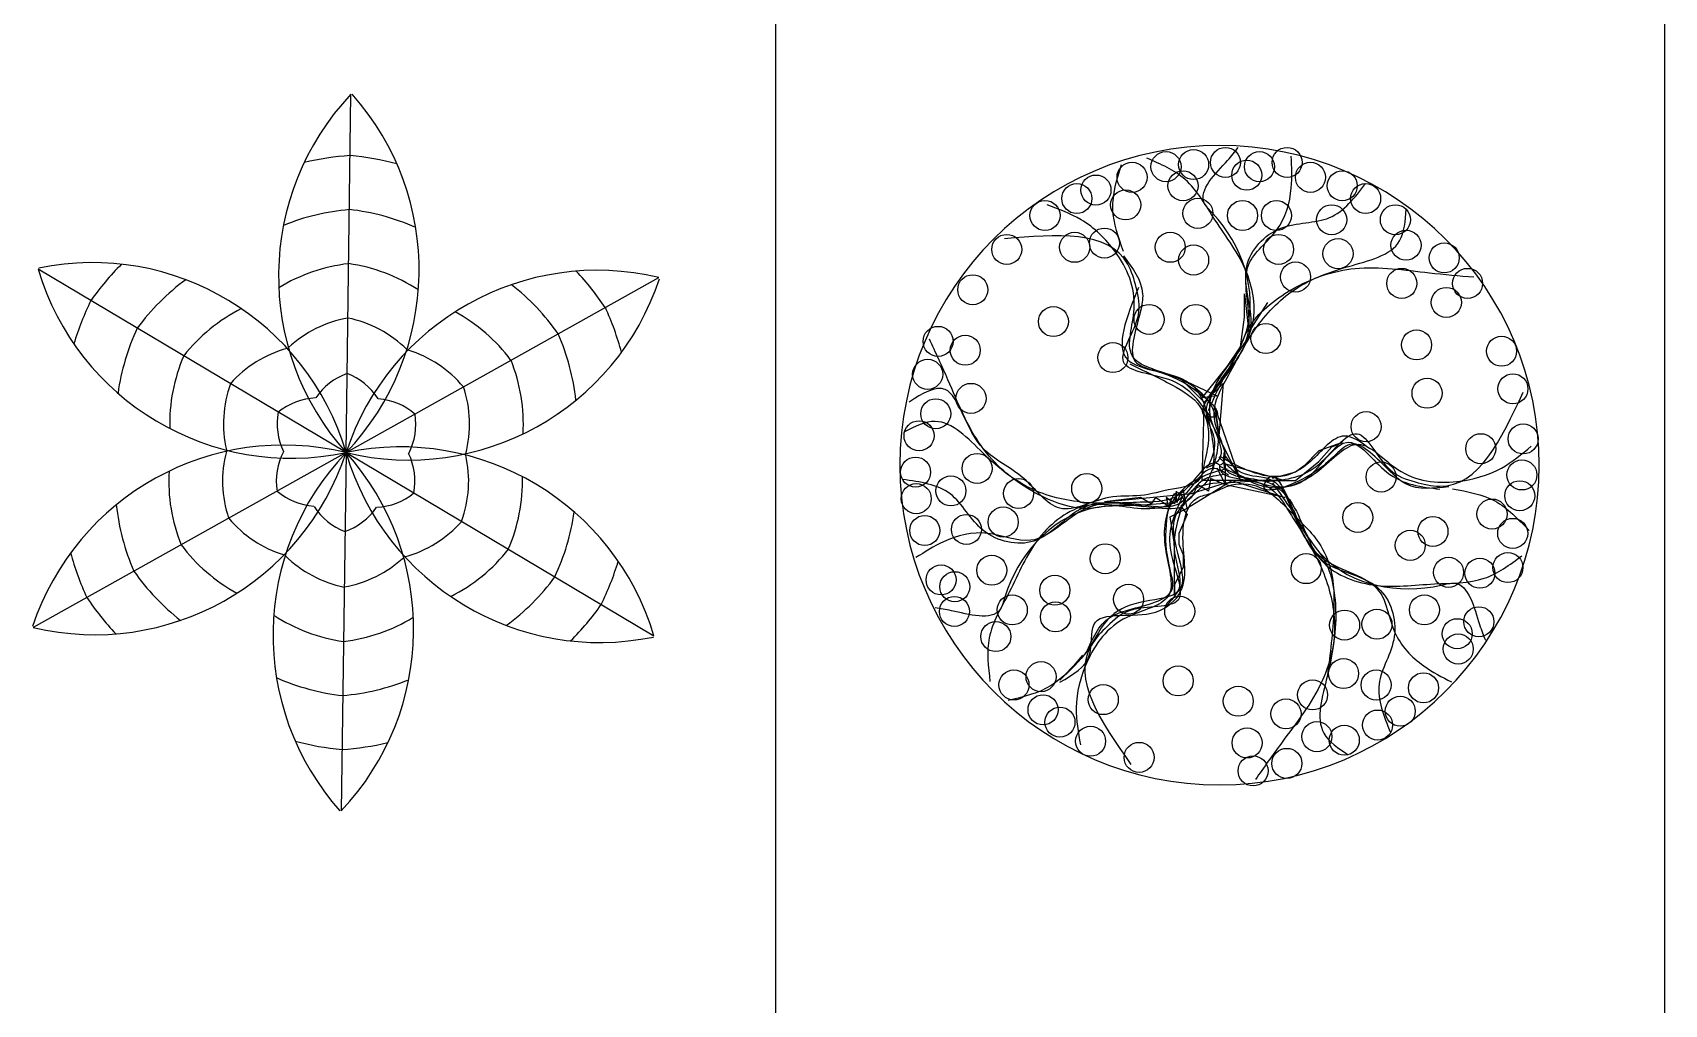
# Model space of a CAD drawing. Header units: inches. Extents: x 7658 to 73799, y 48 to 40262.
# Drawn here: x 11636 to 15597, y 31172 to 33531 of the extents above; entities that cross this region are included whole.
import ezdxf

# ---------------------------------------------------------------- set-up
doc = ezdxf.new("R2010")
doc.units = ezdxf.units.IN
doc.layers.add('www.cad-blocks.net', color=7, linetype='Continuous')

# ---------------------------------------------------------------- blocks, each defined once
blk = doc.blocks.new('A$C516926BB')
for p, q in [((2.0521, 38.5194), (2.0521, 0)), ((4.2099, 38.5194), (4.2099, 0))]:
    blk.add_line(p, q)
blk = doc.blocks.new('A$C23EE5620')
at = {"color": 0, "ltscale": 0.5}
for q in [(0.7726, 1.7398), (0.0133, 1.3151), (1.5201, 1.2946), (0.0015, 0.4452), (0.749, 0), (1.5082, 0.4247)]:
    blk.add_line((0.7608, 0.8699), q, dxfattribs=at)
for centre, major_axis, start_param, end_param in [((1.2389, 1.2985), (-0.642, 0), -0.758023, 0.730826), ((0.2961, 1.313), (-0.642, 0), 2.380016, 3.868865), ((0.8142, 0.9164), (0.4778, 0.4778), 0.850046, 1.017286), ((0.7088, 0.918), (0.4778, 0.4778), 0.522759, 0.693802), ((0.8142, 0.9164), (0.3855, 0.3855), 0.868829, 1.171973), ((0.7088, 0.918), (0.3855, 0.3855), 0.368073, 0.675079), ((0.1448, 0.689), (0.642, 0), 0.28562, 1.77447), ((1.3709, 0.6702), (0.642, 0), 1.336371, 2.825221), ((0.6287, 1.4982), (-0.642, 0), 0.289174, 1.778024), ((0.6931, 0.8489), (0.4778, 0.4778), 1.569957, 1.741), ((0.8142, 0.9164), (-0.2932, 0.2932), -0.671284, -0.235312), ((0.7088, 0.918), (0.2932, 0.2932), 0.204561, 0.644495), ((0.8278, 0.8469), (0.4778, 0.4778), 6.086033, 6.253274), ((0.6931, 0.8489), (0.3855, 0.3855), 1.415271, 1.722277), ((0.9121, 1.4938), (0.642, 0), 4.47441, 5.96326), ((0.8278, 0.8469), (0.3855, 0.3855), 6.104817, 6.40796), ((0.7473, 0.9395), (0.4778, 0.4778), 1.897243, 2.064484), ((0.6931, 0.8489), (0.2932, 0.2932), 1.251759, 1.691693), ((0.8142, 0.9164), (0.2009, 0.2009), 0.958742, 1.534033), ((0.7088, 0.918), (-0.2009, 0.2009), -1.564784, -0.985338), ((0.8278, 0.8469), (0.2932, 0.2932), 6.1355, 6.571471), ((0.7765, 0.939), (-0.4778, 0.4778), 4.18795, 4.358994), ((0.7473, 0.9395), (-0.3855, 0.3855), 0.345231, 0.648374), ((0.7765, 0.939), (-0.3855, 0.3855), 4.033264, 4.340271), ((0.6931, 0.8489), (-0.2009, 0.2009), -0.517586, 0.06186), ((0.8278, 0.8469), (0.2009, 0.2009), 6.19473, 6.770021), ((0.7473, 0.9395), (0.2932, 0.2932), 1.94671, 2.382681), ((0.7765, 0.939), (0.2932, 0.2932), 5.440549, 5.880483), ((0.7473, 0.9395), (-0.2009, 0.2009), 0.435144, 1.010434), ((0.8142, 0.9164), (0.1087, 0.1087), 1.122641, 1.758907), ((0.7088, 0.918), (0.1087, 0.1087), 6.064324, 6.705307), ((0.6931, 0.8489), (0.1087, 0.1087), 0.828336, 1.46932), ((0.8278, 0.8469), (-0.1087, 0.1087), -1.495353, -0.859087), ((0.7765, 0.939), (0.2009, 0.2009), 5.242, 5.821446), ((0.7473, 0.9395), (-0.1087, 0.1087), 0.599042, 1.235308), ((0.7765, 0.939), (0.1087, 0.1087), 5.017127, 5.65811), ((0.6094, 0.246), (-0.642, 0), 4.474411, 5.963261), ((0.8929, 0.2416), (-0.642, 0), 3.430767, 4.919617), ((0.7451, 0.8008), (-0.2009, 0.2009), 0.529611, 1.109057), ((0.7451, 0.8008), (-0.1087, 0.1087), 0.304738, 0.945721), ((0.1506, 1.0697), (0.642, 0), 4.477964, 5.966814), ((1.2255, 0.4269), (0.642, 0), 2.380015, 3.868865), ((0.2827, 0.4414), (0.642, 0), -0.758024, 0.730826), ((1.3768, 1.0508), (-0.642, 0), 0.285621, 1.77447), ((0.7743, 0.8004), (0.1087, 0.1087), 5.311431, 5.947697), ((0.7743, 0.8004), (-0.2009, 0.2009), 3.576736, 4.152027), ((0.7451, 0.8008), (0.2932, 0.2932), 2.298957, 2.73889), ((0.7743, 0.8004), (-0.2932, 0.2932), 3.517506, 3.953478), ((0.6938, 0.893), (-0.1087, 0.1087), 1.64624, 2.282505), ((0.8285, 0.8909), (-0.1087, 0.1087), 2.399133, 3.040116), ((0.7451, 0.8008), (0.3855, 0.3855), 2.462468, 2.769474), ((0.8128, 0.8218), (-0.1087, 0.1087), 1.351935, 1.992918), ((0.7073, 0.8234), (0.1087, 0.1087), 4.264234, 4.900499), ((0.7743, 0.8004), (-0.3855, 0.3855), 3.486823, 3.789966), ((0.6938, 0.893), (-0.2009, 0.2009), 1.482341, 2.057632), ((0.8285, 0.8909), (-0.2009, 0.2009), 2.624006, 3.203452), ((0.6938, 0.893), (-0.2932, 0.2932), 1.423111, 1.859082), ((0.8285, 0.8909), (0.2932, 0.2932), 4.393352, 4.833286), ((0.7451, 0.8008), (0.4778, 0.4778), 2.617154, 2.788197), ((0.8128, 0.8218), (-0.2009, 0.2009), 1.576809, 2.156255), ((0.7073, 0.8234), (-0.2009, 0.2009), 2.529539, 3.104829), ((0.7743, 0.8004), (-0.4778, 0.4778), 3.46804, 3.63528), ((0.6938, 0.893), (-0.3855, 0.3855), 1.392428, 1.695571), ((0.8285, 0.8909), (-0.3855, 0.3855), 2.986067, 3.293073), ((0.6938, 0.893), (0.4778, 0.4778), 2.944441, 3.111681), ((0.8285, 0.8909), (-0.4778, 0.4778), 3.140753, 3.311797), ((0.8128, 0.8218), (-0.2932, 0.2932), 1.775358, 2.215292), ((0.7073, 0.8234), (-0.2932, 0.2932), 2.470308, 2.90628), ((0.8128, 0.8218), (0.3855, 0.3855), 3.509665, 3.816672), ((0.7073, 0.8234), (0.3855, 0.3855), 4.010422, 4.313565), ((0.8128, 0.8218), (-0.4778, 0.4778), 2.093555, 2.264599), ((0.7073, 0.8234), (0.4778, 0.4778), 3.991638, 4.158879)]:
    blk.add_ellipse(centre, major_axis=major_axis, ratio=1, start_param=start_param, end_param=end_param, dxfattribs=at)
blk = doc.blocks.new('A$C54BD7442')
at = {"color": 0}
for p, q in [((0.8367, 1.1942), (0.847, 1.1015)), ((0.8367, 1.1375), (0.8367, 1.1942)), ((0.847, 1.1015), (0.8934, 1.1736)), ((0.8264, 1.0655), (0.8367, 1.1375)), ((0.7955, 1.0191), (0.8264, 1.0655)), ((0.7336, 0.9419), (0.7955, 1.0191)), ((0.7388, 0.9316), (0.6821, 0.9882)), ((0.6821, 0.9882), (0.7697, 0.947)), ((0.7852, 0.9779), (0.7388, 0.9316)), ((0.7749, 0.8492), (0.7852, 0.9779)), ((0.7697, 0.947), (0.7336, 0.9419)), ((0.7336, 0.741), (0.7388, 0.9161)), ((0.7388, 0.9161), (0.8264, 0.741)), ((0.7646, 0.9213), (0.7749, 0.8492)), ((0.8264, 0.741), (0.7646, 0.9213)), ((1.0738, 0.8337), (1.0171, 0.8131)), ((1.0481, 0.8234), (1.0738, 0.8337)), ((1.0171, 0.8131), (0.981, 0.7771)), ((1.0171, 0.7874), (1.0481, 0.8234)), ((0.7697, 0.7719), (0.7903, 0.7307)), ((0.7903, 0.7307), (0.7903, 0.7822)), ((0.7903, 0.7822), (0.9347, 0.741)), ((0.9604, 0.7616), (0.9037, 0.7462)), ((0.9604, 0.741), (1.0171, 0.7874)), ((0.981, 0.7771), (0.9604, 0.7616)), ((0.6718, 0.7153), (0.6666, 0.6844)), ((0.6872, 0.7204), (0.6718, 0.6895)), ((0.6718, 0.6895), (0.6718, 0.7153)), ((0.6872, 0.6689), (0.8058, 0.741)), ((0.6975, 0.6741), (0.6872, 0.7204)), ((0.7078, 0.7101), (0.7903, 0.7359)), ((0.7233, 0.7307), (0.7078, 0.6998)), ((0.7491, 0.7153), (0.7233, 0.7307)), ((0.9347, 0.741), (0.7336, 0.741)), ((0.7542, 0.7462), (0.7491, 0.7153)), ((0.7903, 0.7307), (0.7542, 0.7462)), ((0.7903, 0.7359), (0.8728, 0.741)), ((0.9347, 0.6998), (0.7903, 0.7307)), ((0.8058, 0.741), (0.9347, 0.6998)), ((0.8728, 0.741), (0.9604, 0.741)), ((0.4965, 0.6895), (0.7078, 0.7101)), ((0.5841, 0.6998), (0.4965, 0.6895)), ((0.6099, 0.6844), (0.5841, 0.6998)), ((0.6202, 0.6998), (0.6099, 0.6844)), ((0.6511, 0.6792), (0.6202, 0.6998)), ((0.646, 0.6998), (0.6511, 0.6792)), ((0.6666, 0.6844), (0.646, 0.6998)), ((0.6563, 0.6535), (0.6975, 0.6741)), ((0.7078, 0.6998), (0.6821, 0.6792)), ((0.6821, 0.6792), (0.6975, 0.6586)), ((0.6666, 0.5865), (0.6563, 0.6535)), ((0.6975, 0.6586), (0.6769, 0.6123)), ((0.6769, 0.6123), (0.6769, 0.5865)), ((0.6666, 0.463), (0.6666, 0.5865)), ((0.6769, 0.5865), (0.6872, 0.5608)), ((0.6872, 0.5608), (0.6872, 0.5299)), ((0.6872, 0.5299), (0.6666, 0.4887)), ((0.6666, 0.4887), (0.6666, 0.463))]:
    blk.add_line(p, q, dxfattribs=at)
for centre, major_axis, start_param, end_param in [((0.776, 0.7785), (0.776, 0), 0, 6.283185), ((0.776, 0.7785), (0.776, 0), 0, 6.283185), ((0.776, 0.7785), (0.776, 0), 0, 6.283185), ((0.713, 1.5083), (0.0258, 0.0258), 5.497787, 11.780972), ((0.7903, 1.5135), (-0.0258, 0.0258), 3.926991, 10.210176), ((0.9398, 1.5135), (-0.0258, 0.0258), 3.926991, 10.210176), ((0.5635, 1.4774), (-0.0258, 0.0258), 3.926991, 10.210176), ((0.646, 1.5032), (-0.0258, 0.0258), 3.926991, 10.210176), ((0.8419, 1.4826), (-0.0258, 0.0258), 3.926991, 10.210176), ((0.8728, 1.5032), (-0.0258, 0.0258), 3.926991, 10.210176), ((0.9965, 1.4774), (-0.0258, 0.0258), 3.926991, 10.210176), ((0.4759, 1.4465), (-0.0258, 0.0258), 3.926991, 10.210176), ((0.6872, 1.4568), (0.0258, 0.0258), 5.497787, 11.780972), ((1.0738, 1.4568), (-0.0258, 0.0258), 3.926991, 10.210176), ((0.4295, 1.4259), (-0.0258, 0.0258), 3.926991, 10.210176), ((0.5481, 1.4105), (0.0258, 0.0258), 5.497787, 11.780972), ((0.7233, 1.3899), (-0.0258, 0.0258), 3.926991, 10.210176), ((1.1305, 1.4259), (-0.0258, 0.0258), 3.926991, 10.210176), ((0.3522, 1.3847), (-0.0258, 0.0258), 3.926991, 10.210176), ((0.8316, 1.3847), (-0.0258, 0.0258), 3.926991, 10.210176), ((0.914, 1.3847), (-0.0258, 0.0258), 3.926991, 10.210176), ((1.0481, 1.3744), (-0.0258, 0.0258), 3.926991, 10.210176), ((1.2027, 1.3744), (0.0258, 0.0258), 5.497787, 11.780972), ((0.4965, 1.3178), (-0.0258, 0.0258), 3.926991, 10.210176), ((1.2285, 1.3126), (-0.0258, 0.0258), 3.926991, 10.210176), ((0.2594, 1.3023), (0.0258, 0.0258), 5.497787, 11.780972), ((0.4243, 1.3075), (-0.0258, 0.0258), 3.926991, 10.210176), ((0.6563, 1.3075), (-0.0258, 0.0258), 3.926991, 10.210176), ((0.713, 1.2766), (0.0258, 0.0258), 5.497787, 11.780972), ((0.9192, 1.3023), (-0.0258, 0.0258), 3.926991, 10.210176), ((1.0635, 1.292), (0.0258, 0.0258), 5.497787, 11.780972), ((1.3213, 1.2817), (0.0258, 0.0258), 5.497787, 11.780972), ((0.9604, 1.2354), (-0.0258, 0.0258), 3.926991, 10.210176), ((0.1769, 1.2045), (-0.0258, 0.0258), 3.926991, 10.210176), ((1.2182, 1.2199), (-0.0258, 0.0258), 3.926991, 10.210176), ((1.378, 1.2199), (-0.0258, 0.0258), 3.926991, 10.210176), ((1.3264, 1.1736), (-0.0258, 0.0258), 3.926991, 10.210176), ((0.3728, 1.1272), (-0.0258, 0.0258), 3.926991, 10.210176), ((0.6048, 1.1324), (-0.0258, 0.0258), 3.926991, 10.210176), ((0.7182, 1.1324), (0.0258, 0.0258), 5.497787, 11.780972), ((0.0927, 1.0791), (-0.0258, 0.0258), 3.926991, 10.210176), ((0.8883, 1.0861), (-0.0258, 0.0258), 3.926991, 10.210176), ((0.1586, 1.0576), (-0.0258, 0.0258), 3.926991, 10.210176), ((0.5171, 1.0397), (-0.0258, 0.0258), 3.926991, 10.210176), ((1.2542, 1.0706), (-0.0258, 0.0258), 3.926991, 10.210176), ((1.4604, 1.0552), (-0.0258, 0.0258), 3.926991, 10.210176), ((0.0675, 0.9991), (-0.0258, 0.0258), 3.926991, 10.210176), ((1.4879, 0.9639), (-0.0258, 0.0258), 3.926991, 10.210176), ((0.1726, 0.9407), (0.0258, 0.0258), 5.497787, 11.780972), ((1.2796, 0.9532), (-0.0258, 0.0258), 3.926991, 10.210176), ((0.0871, 0.9033), (0.0258, 0.0258), 5.497787, 11.780972), ((0.0465, 0.85), (0.0258, 0.0258), 5.497787, 11.780972), ((1.1316, 0.872), (0.0258, 0.0258), 5.497787, 11.780972), ((1.5129, 0.8424), (0.0258, 0.0258), 5.497787, 11.780972), ((1.4099, 0.8185), (-0.0258, 0.0258), 3.926991, 10.210176), ((0.038, 0.7618), (0.0258, 0.0258), 5.497787, 11.780972), ((0.1874, 0.7707), (-0.0258, 0.0258), 3.926991, 10.210176), ((1.5099, 0.7548), (0.0258, 0.0258), 5.497787, 11.780972), ((0.1238, 0.7161), (-0.0258, 0.0258), 3.926991, 10.210176), ((0.4535, 0.7219), (-0.0258, 0.0258), 3.926991, 10.210176), ((1.1681, 0.7498), (-0.0258, 0.0258), 3.926991, 10.210176), ((0.0396, 0.6972), (-0.0258, 0.0258), 3.926991, 10.210176), ((0.288, 0.7098), (-0.0258, 0.0258), 3.926991, 10.210176), ((1.5046, 0.7043), (0.0258, 0.0258), 5.497787, 11.780972), ((0.2507, 0.6406), (-0.0258, 0.0258), 3.926991, 10.210176), ((1.1114, 0.6516), (-0.0258, 0.0258), 3.926991, 10.210176), ((1.4373, 0.6599), (-0.0258, 0.0258), 3.926991, 10.210176), ((0.0604, 0.62), (-0.0258, 0.0258), 3.926991, 10.210176), ((0.1615, 0.6226), (-0.0258, 0.0258), 3.926991, 10.210176), ((1.2939, 0.6176), (-0.0258, 0.0258), 3.926991, 10.210176), ((1.4875, 0.613), (-0.0258, 0.0258), 3.926991, 10.210176), ((1.2388, 0.5839), (0.0258, 0.0258), 5.497787, 11.780972), ((0.2231, 0.5235), (-0.0258, 0.0258), 3.926991, 10.210176), ((0.4984, 0.5514), (-0.0258, 0.0258), 3.926991, 10.210176), ((0.9862, 0.5274), (0.0258, 0.0258), 5.497787, 11.780972), ((1.3318, 0.5184), (-0.0258, 0.0258), 3.926991, 10.210176), ((1.4759, 0.5299), (-0.0258, 0.0258), 3.926991, 10.210176), ((0.1, 0.5), (-0.0258, 0.0258), 3.926991, 10.210176), ((0.1333, 0.4835), (-0.0258, 0.0258), 3.926991, 10.210176), ((1.4078, 0.5162), (-0.0258, 0.0258), 3.926991, 10.210176), ((0.3761, 0.4749), (-0.0258, 0.0258), 3.926991, 10.210176), ((0.5551, 0.4532), (-0.0258, 0.0258), 3.926991, 10.210176), ((0.1323, 0.4234), (-0.0258, 0.0258), 3.926991, 10.210176), ((0.2728, 0.4272), (-0.0258, 0.0258), 3.926991, 10.210176), ((0.3777, 0.4103), (-0.0258, 0.0258), 3.926991, 10.210176), ((0.6792, 0.4237), (-0.0258, 0.0258), 3.926991, 10.210176), ((1.2732, 0.4272), (-0.0258, 0.0258), 3.926991, 10.210176), ((0.2329, 0.3624), (-0.0258, 0.0258), 3.926991, 10.210176), ((1.0795, 0.3903), (-0.0258, 0.0258), 3.926991, 10.210176), ((1.158, 0.3925), (-0.0258, 0.0258), 3.926991, 10.210176), ((1.3528, 0.3694), (0.0258, 0.0258), 5.497787, 11.780972), ((1.4053, 0.3985), (-0.0258, 0.0258), 3.926991, 10.210176), ((1.3552, 0.3323), (-0.0258, 0.0258), 3.926991, 10.210176), ((0.2769, 0.245), (-0.0258, 0.0258), 3.926991, 10.210176), ((0.3426, 0.2651), (-0.0258, 0.0258), 3.926991, 10.210176), ((0.6755, 0.2549), (-0.0258, 0.0258), 3.926991, 10.210176), ((1.077, 0.2727), (-0.0258, 0.0258), 3.926991, 10.210176), ((1.156, 0.2449), (-0.0258, 0.0258), 3.926991, 10.210176), ((0.4937, 0.2094), (-0.0258, 0.0258), 3.926991, 10.210176), ((0.8213, 0.2055), (-0.0258, 0.0258), 3.926991, 10.210176), ((1.0017, 0.2209), (0.0258, 0.0258), 5.497787, 11.780972), ((1.271, 0.238), (-0.0258, 0.0258), 3.926991, 10.210176), ((0.3475, 0.1846), (-0.0258, 0.0258), 3.926991, 10.210176), ((0.9372, 0.1748), (-0.0258, 0.0258), 3.926991, 10.210176), ((1.2145, 0.1813), (-0.0258, 0.0258), 3.926991, 10.210176), ((0.3885, 0.1547), (-0.0258, 0.0258), 3.926991, 10.210176), ((1.1594, 0.1477), (-0.0258, 0.0258), 3.926991, 10.210176), ((0.4628, 0.1083), (0.0258, 0.0258), 5.497787, 11.780972), ((0.8429, 0.1042), (-0.0258, 0.0258), 3.926991, 10.210176), ((1.0123, 0.1195), (-0.0258, 0.0258), 3.926991, 10.210176), ((1.0787, 0.1109), (-0.0258, 0.0258), 3.926991, 10.210176), ((0.5806, 0.0692), (-0.0258, 0.0258), 3.926991, 10.210176), ((0.9392, 0.0546), (-0.0258, 0.0258), 3.926991, 10.210176), ((0.8573, 0.0364), (0.0258, 0.0258), 5.497787, 11.780972)]:
    blk.add_ellipse(centre, major_axis=major_axis, ratio=1, start_param=start_param, end_param=end_param, dxfattribs=at)
for points, knots in [([(0.7491, 0.911), (0.7605, 0.9369), (0.7896, 1.0028), (0.885, 1.15), (0.8275, 1.325), (0.7124, 1.4361), (0.7817, 1.5003), (0.8132, 1.5395), (0.8213, 1.5495)], [0, 0, 0, 0, 122.492904, 311.159694, 734.99322, 782.386743, 951.305394, 1009.115, 1009.115, 1009.115, 1009.115]), ([(0.5429, 1.2972), (0.5306, 1.3314), (0.5055, 1.4011), (0.5269, 1.4722), (0.5377, 1.5083)], [0, 0, 0, 0, 152.538114, 310.710916, 310.710916, 310.710916, 310.710916]), ([(0.7439, 0.7719), (0.7563, 0.778), (0.8034, 0.8015), (0.7347, 0.8954), (0.7746, 1.0067), (0.8743, 1.0966), (0.8515, 1.2576), (0.7671, 1.363), (0.7046, 1.4786), (0.633, 1.5094), (0.5996, 1.5238)], [0, 0, 0, 0, 53.389866, 204.301167, 340.733821, 543.956808, 744.271541, 960.037114, 1134.714966, 1287.180161, 1287.180161, 1287.180161, 1287.180161]), ([(0.7491, 0.7771), (0.7575, 0.7959), (0.7766, 0.8388), (0.7239, 0.9125), (0.7982, 1.0024), (0.8727, 1.1093), (0.8124, 1.2632), (0.926, 1.3431), (0.9542, 1.4411), (0.9513, 1.5032), (0.9501, 1.5289)], [0, 0, 0, 0, 84.364561, 192.100121, 324.479345, 523.048141, 745.010749, 897.600162, 1054.393932, 1165.375236, 1165.375236, 1165.375236, 1165.375236]), ([(0.78, 0.9882), (0.814, 1.0292), (0.8813, 1.1102), (0.8108, 1.2585), (0.9179, 1.3739), (1.0515, 1.3602), (1.1042, 1.4281), (1.1305, 1.462)], [0, 0, 0, 0, 212.047437, 419.741392, 598.005035, 772.316054, 945.132597, 945.132597, 945.132597, 945.132597]), ([(0.7594, 0.7668), (0.7633, 0.7803), (0.777, 0.8285), (0.7728, 0.9289), (0.6766, 1.0007), (0.5313, 1.0257), (0.5881, 1.1757), (0.5357, 1.2927), (0.4499, 1.3768), (0.3858, 1.4001), (0.3573, 1.4105)], [0, 0, 0, 0, 61.015236, 217.093518, 390.553424, 556.125916, 719.066908, 929.660024, 1092.013102, 1221.334392, 1221.334392, 1221.334392, 1221.334392]), ([(0.776, 0.7785), (0.8093, 0.7916), (0.7384, 0.8932), (0.7975, 0.9927), (0.851, 1.104), (0.95, 1.2128), (1.0778, 1.2618), (1.2224, 1.2937), (1.2268, 1.3718), (1.2285, 1.4002)], [0, 0, 0, 0, 154.253763, 299.62556, 495.1453, 688.880121, 907.669118, 1106.35615, 1219.539638, 1219.539638, 1219.539638, 1219.539638]), ([(0.7542, 0.8955), (0.73, 0.9302), (0.6815, 0.9996), (0.4934, 1.0041), (0.5914, 1.1279), (0.5757, 1.2069), (0.531, 1.3523), (0.3802, 1.3391), (0.2542, 1.3281)], [0, 0, 0, 0, 183.280658, 366.173636, 537.002727, 633.471232, 720.081455, 1158.714633, 1158.714633, 1158.714633, 1158.714633]), ([(0.5429, 1.2869), (0.5651, 1.2568), (0.5962, 1.2148), (0.5805, 1.1289), (0.5383, 1.01), (0.6668, 1.0142), (0.8042, 0.8951), (0.6994, 0.8952), (0.8211, 1.0214), (0.8394, 1.125), (0.9555, 1.2182), (1.1089, 1.2702), (1.2616, 1.2468), (1.3574, 1.2385), (1.3934, 1.2354)], [0, 0, 0, 0, 148.926608, 208.578166, 380.193839, 542.595072, 725.865352, 740.677541, 942.79223, 1081.82721, 1281.016469, 1515.194584, 1774.829968, 1931.060314, 1931.060314, 1931.060314, 1931.060314]), ([(0.579, 1.2096), (0.5501, 1.1382), (0.4951, 1.0021), (0.7219, 1.0111), (0.7559, 0.8672), (0.7748, 0.7321), (0.6095, 0.6572), (0.7349, 0.4633), (0.5887, 0.4506), (0.5013, 0.4197), (0.4607, 0.3244), (0.4123, 0.2793), (0.3883, 0.257)], [0, 0, 0, 0, 254.268553, 483.948283, 662.77764, 833.110072, 1016.967014, 1268.960325, 1393.098155, 1522.419486, 1666.123061, 1807.541005, 1807.541005, 1807.541005, 1807.541005]), ([(0.4522, 0.3224), (0.4671, 0.3567), (0.488, 0.4046), (0.5702, 0.434), (0.6943, 0.4569), (0.6264, 0.5661), (0.6608, 0.7446), (0.7132, 0.6538), (0.543, 0.6961), (0.4442, 0.6601), (0.3053, 0.7141), (0.1837, 0.8209), (0.1276, 0.9649), (0.0868, 1.052), (0.0715, 1.0847)], [0, 0, 0, 0, 148.926608, 208.578165, 380.193839, 542.595072, 725.865352, 740.677541, 942.79223, 1081.82721, 1281.016469, 1515.194584, 1774.829968, 1931.060314, 1931.060314, 1931.060314, 1931.060314]), ([(0.5584, 1.0243), (0.5926, 1.0078), (0.652, 0.9794), (0.7381, 0.9292), (0.7555, 0.846), (0.7389, 0.7904), (0.7316, 0.7295), (0.655, 0.7221), (0.5859, 0.7), (0.4926, 0.7086), (0.3828, 0.6415), (0.3043, 0.7598), (0.1966, 0.8045), (0.1581, 0.8927), (0.1109, 0.9883), (0.0545, 0.9522), (0.0223, 0.9316)], [0, 0, 0, 0, 165.572492, 286.996726, 409.027234, 491.750443, 545.61823, 648.760025, 762.047169, 873.384743, 1047.695718, 1210.732719, 1385.461919, 1531.425388, 1632.093865, 1765.59452, 1765.59452, 1765.59452, 1765.59452]), ([(0.8882, 0.7388), (0.9304, 0.7424), (1.0147, 0.7497), (1.1126, 0.9104), (1.1709, 0.7636), (1.2472, 0.7377), (1.3954, 0.7037), (1.4594, 0.8409), (1.5128, 0.9555)], [0, 0, 0, 0, 183.280658, 366.173635, 537.002726, 633.471231, 720.081455, 1158.714632, 1158.714632, 1158.714632, 1158.714632]), ([(0.776, 0.7785), (0.748, 0.8007), (0.6954, 0.6886), (0.5797, 0.69), (0.4565, 0.6807), (0.3128, 0.712), (0.2064, 0.7982), (0.1066, 0.9075), (0.0367, 0.8723), (0.0113, 0.8595)], [0, 0, 0, 0, 154.253764, 299.62556, 495.145301, 688.880121, 907.669118, 1106.356151, 1219.539639, 1219.539639, 1219.539639, 1219.539639]), ([(0.7749, 0.7771), (0.8464, 0.7428), (0.9452, 0.6955), (1.0252, 0.7844), (1.0973, 0.8683), (1.1811, 0.735), (1.2662, 0.7255), (1.3109, 0.7204)], [0, 0, 0, 0, 287.588607, 397.638797, 502.857348, 677.586512, 871.969838, 871.969838, 871.969838, 871.969838]), ([(1.1408, 0.8183), (1.1196, 0.8339), (1.0669, 0.8728), (1.0051, 0.7845), (0.9253, 0.7407), (0.8444, 0.7624), (0.8, 0.7867), (0.78, 0.7977)], [0, 0, 0, 0, 99.343502, 247.412554, 363.313347, 483.871779, 583.215269, 583.215269, 583.215269, 583.215269]), ([(0.7741, 0.7987), (0.7839, 0.7886), (0.8188, 0.7526), (0.9078, 0.706), (1.0181, 0.7535), (1.1124, 0.8667), (1.2139, 0.7425), (1.3415, 0.7295), (1.4572, 0.7617), (1.5095, 0.8056), (1.5326, 0.825)], [0, 0, 0, 0, 61.015236, 217.093518, 390.553424, 556.125916, 719.066908, 929.660025, 1092.013102, 1221.334392, 1221.334392, 1221.334392, 1221.334392]), ([(0.7863, 0.8095), (0.7855, 0.7958), (0.7822, 0.7432), (0.8979, 0.7557), (0.9743, 0.6655), (1.0023, 0.5343), (1.1531, 0.4735), (1.2866, 0.4939), (1.418, 0.4902), (1.4805, 0.5368), (1.5096, 0.5586)], [0, 0, 0, 0, 53.389866, 204.301167, 340.733821, 543.956808, 744.271542, 960.037114, 1134.714966, 1287.180161, 1287.180161, 1287.180161, 1287.180161]), ([(0.7882, 0.8025), (0.8003, 0.7858), (0.8279, 0.7478), (0.9181, 0.7566), (0.9588, 0.6472), (1.0141, 0.5293), (1.1776, 0.5046), (1.1899, 0.3663), (1.2607, 0.2928), (1.3159, 0.2643), (1.3388, 0.2524)], [0, 0, 0, 0, 84.364561, 192.100121, 324.479346, 523.048141, 745.01075, 897.600163, 1054.393933, 1165.375237, 1165.375237, 1165.375237, 1165.375237]), ([(1.3328, 0.7261), (1.2957, 0.7219), (1.2437, 0.716), (1.1771, 0.7725), (1.0953, 0.8685), (1.0347, 0.7551), (0.8629, 0.6957), (0.9153, 0.7864), (0.9638, 0.6179), (1.0443, 0.5503), (1.0671, 0.4031), (1.0354, 0.2443), (0.9387, 0.1237), (0.8837, 0.0449), (0.863, 0.0153)], [0, 0, 0, 0, 148.926608, 208.578165, 380.193839, 542.595072, 725.865352, 740.677541, 942.792231, 1081.82721, 1281.01647, 1515.194584, 1774.829968, 1931.060314, 1931.060314, 1931.060314, 1931.060314]), ([(0.7906, 0.7559), (0.7701, 0.7537), (0.7234, 0.7488), (0.686, 0.6664), (0.5709, 0.6858), (0.4412, 0.6968), (0.338, 0.5676), (0.212, 0.6261), (0.113, 0.6015), (0.0607, 0.568), (0.039, 0.5541)], [0, 0, 0, 0, 84.364562, 192.100122, 324.479346, 523.048141, 745.01075, 897.600163, 1054.393933, 1165.375237, 1165.375237, 1165.375237, 1165.375237]), ([(0.7977, 0.754), (0.7862, 0.7616), (0.7424, 0.7907), (0.6953, 0.6843), (0.579, 0.6632), (0.4513, 0.7045), (0.3233, 0.6044), (0.2742, 0.4785), (0.2053, 0.3666), (0.2144, 0.2892), (0.2187, 0.2531)], [0, 0, 0, 0, 53.389866, 204.301168, 340.733822, 543.956808, 744.271542, 960.037114, 1134.714966, 1287.180161, 1287.180161, 1287.180161, 1287.180161]), ([(0.7944, 0.77), (0.7807, 0.7665), (0.7322, 0.7544), (0.6473, 0.7005), (0.6332, 0.5813), (0.6842, 0.443), (0.5259, 0.4172), (0.4508, 0.3132), (0.4209, 0.1969), (0.4327, 0.1297), (0.438, 0.0999)], [0, 0, 0, 0, 61.015236, 217.093518, 390.553424, 556.125916, 719.066907, 929.660025, 1092.013101, 1221.334391, 1221.334391, 1221.334391, 1221.334391]), ([(0.776, 0.7785), (0.7707, 0.7431), (0.8941, 0.7537), (0.9507, 0.6527), (1.0204, 0.5507), (1.0651, 0.4106), (1.0437, 0.2754), (0.999, 0.1343), (1.0644, 0.0913), (1.0881, 0.0757)], [0, 0, 0, 0, 154.253763, 299.62556, 495.1453, 688.880121, 907.669118, 1106.35615, 1219.539638, 1219.539638, 1219.539638, 1219.539638]), ([(0.5923, 0.6771), (0.5399, 0.6861), (0.436, 0.7038), (0.3428, 0.5686), (0.1893, 0.6037), (0.1344, 0.7262), (0.0492, 0.7379), (0.0068, 0.7438)], [0, 0, 0, 0, 212.047437, 419.741392, 598.005035, 772.316053, 945.132597, 945.132597, 945.132597, 945.132597]), ([(0.3883, 0.2518), (0.4197, 0.2695), (0.4743, 0.3002), (0.4516, 0.4385), (0.6066, 0.3929), (0.7097, 0.485), (0.6756, 0.5923), (0.6997, 0.6988), (0.7629, 0.7101), (0.8102, 0.7404), (0.8814, 0.7291), (0.9316, 0.6831), (0.9735, 0.6408), (1.0172, 0.5949), (1.0457, 0.5381), (1.0543, 0.4787), (1.053, 0.3889), (1.0444, 0.3204), (1.0377, 0.2673)], [0, 0, 0, 0, 141.428318, 246.06457, 465.381157, 581.021083, 780.924664, 916.968672, 963.80433, 1043.559503, 1155.632114, 1240.043039, 1334.260522, 1412.944239, 1512.228637, 1602.240769, 1668.829568, 1899.264537, 1899.264537, 1899.264537, 1899.264537]), ([(0.78, 0.7359), (0.7527, 0.7332), (0.7004, 0.7279), (0.6733, 0.6456), (0.6562, 0.5679), (0.6941, 0.4856), (0.6589, 0.4503), (0.646, 0.4372)], [0, 0, 0, 0, 107.826341, 207.110762, 333.758718, 460.406699, 534.420683, 534.420683, 534.420683, 534.420683]), ([(0.9042, 0.7355), (0.9209, 0.7126), (0.9634, 0.6545), (1.0432, 0.4983), (1.2235, 0.4606), (1.3773, 0.5047), (1.3982, 0.4126), (1.4164, 0.3657), (1.4211, 0.3537)], [0, 0, 0, 0, 122.492904, 311.159694, 734.99322, 782.386743, 951.305394, 1009.115, 1009.115, 1009.115, 1009.115]), ([(1.3417, 0.721), (1.3775, 0.7145), (1.4505, 0.7014), (1.5013, 0.6474), (1.5272, 0.6199)], [0, 0, 0, 0, 152.538114, 310.710917, 310.710917, 310.710917, 310.710917]), ([(0.6747, 0.6889), (0.6465, 0.6859), (0.5749, 0.6781), (0.3997, 0.6871), (0.2769, 0.5498), (0.2382, 0.3946), (0.148, 0.4225), (0.0983, 0.4302), (0.0856, 0.4322)], [0, 0, 0, 0, 122.492904, 311.159694, 734.99322, 782.386742, 951.305393, 1009.115, 1009.115, 1009.115, 1009.115]), ([(0.6855, 0.7011), (0.6675, 0.6627), (0.6317, 0.5861), (0.7219, 0.421), (0.5656, 0.4439), (0.5051, 0.3908), (0.4015, 0.2794), (0.4883, 0.1554), (0.5609, 0.0518)], [0, 0, 0, 0, 183.280658, 366.173636, 537.002727, 633.471231, 720.081455, 1158.714632, 1158.714632, 1158.714632, 1158.714632]), ([(0.9556, 0.6701), (0.9741, 0.6202), (1.0106, 0.5214), (1.1743, 0.5083), (1.2207, 0.3578), (1.142, 0.249), (1.1745, 0.1693), (1.1906, 0.1297)], [0, 0, 0, 0, 212.047437, 419.741391, 598.005035, 772.316053, 945.132597, 945.132597, 945.132597, 945.132597]), ([(0.4433, 0.3173), (0.4198, 0.2895), (0.372, 0.2329), (0.2998, 0.2159), (0.263, 0.2072)], [0, 0, 0, 0, 152.538114, 310.710916, 310.710916, 310.710916, 310.710916])]:
    blk.add_open_spline(points, degree=3, knots=knots, dxfattribs=at)

msp = doc.modelspace()

# ---------------------------------------------------------------- block references
at = {"xscale": 1000, "yscale": 1000, "zscale": 1000}
for name, p in [('A$C23EE5620', (11635.9, 31641.8)), ('A$C54BD7442', (13741, 31702.5))]:
    msp.add_blockref(name, p, dxfattribs=at)
at = {"layer": 'www.cad-blocks.net', "color": 155, "true_color": 0x546d8e, "xscale": 1000, "yscale": 1000, "zscale": 1000}
msp.add_blockref('A$C516926BB', (11386.7, 694.4), dxfattribs=at)

doc.saveas('drawing.dxf')
